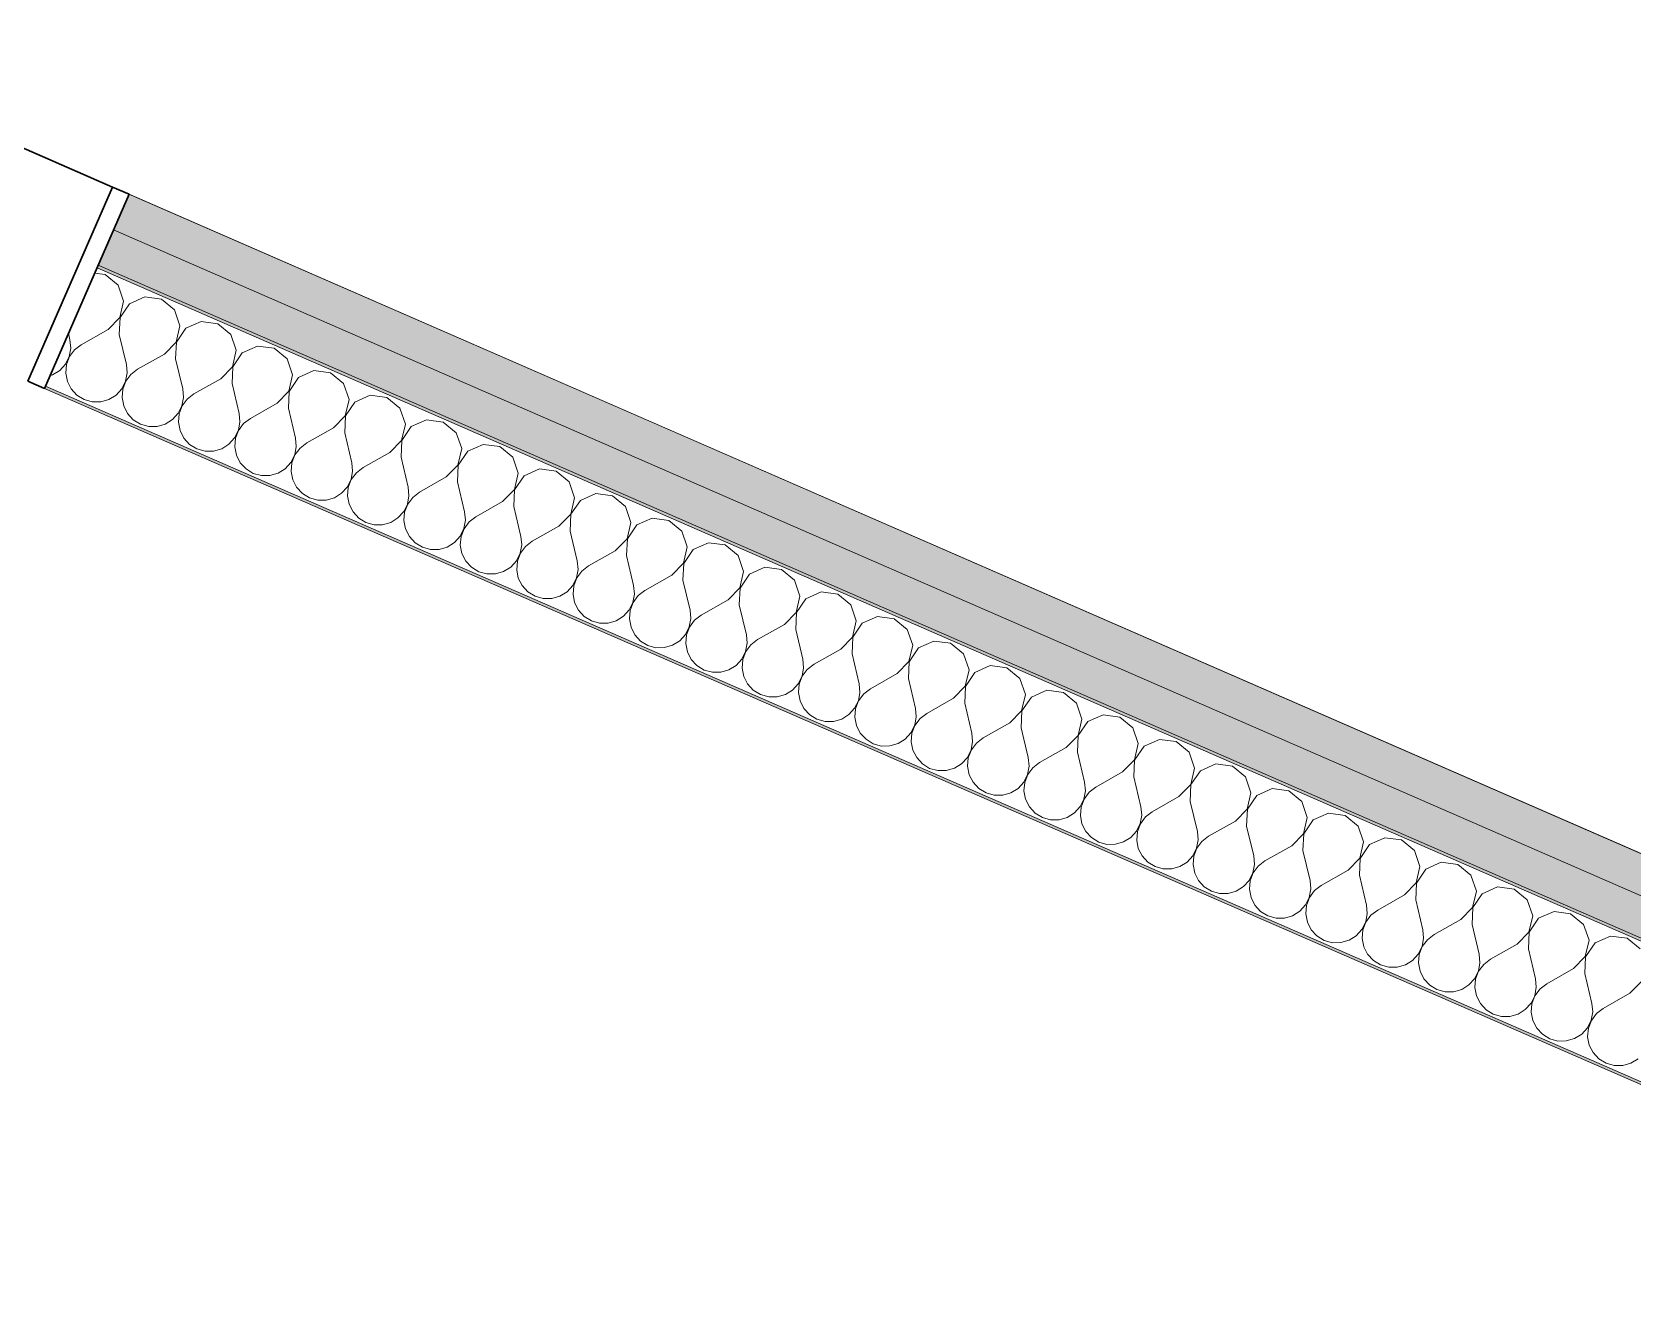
# Model space of a CAD drawing. Header units: millimetres. Extents: x -99530 to 90294, y -97212 to 56397.
# Drawn here: x -24517 to -23898, y -32462 to -31972 of the extents above; entities that cross this region are included whole.
import ezdxf
from ezdxf.enums import TextEntityAlignment as Align

# ---------------------------------------------------------------- set-up
doc = ezdxf.new("R2010")
doc.units = ezdxf.units.MM
doc.header["$MEASUREMENT"] = 0
for name, color, linetype in [('New_A-05-M_Gross_Int_Circulation', 7, 'Continuous'), ('New_A-25-M_Wall_Int', 7, 'Continuous'), ('New_ArchiCAD Doors', 7, 'Continuous')]:
    doc.layers.add(name, color=color, linetype=linetype)
for name, color, linetype, lineweight, true_color in [('New_A-05-M_Gross_Int_Circulation_Pen_No__74', 7, 'Continuous', 20, 0x606060), ('New_A-25-M_Wall_Int_Pen_No__107', 7, 'Continuous', 15, 0xa6a6a6), ('New_ArchiCAD Doors_Pen_No__43', 7, 'Continuous', 30, 0x444444)]:
    doc.layers.add(name, color=color, linetype=linetype, lineweight=lineweight, true_color=true_color)
for name, color, linetype, lineweight in [('New_A-25-M_Wall_Int_Pen_No__1', 7, 'Continuous', 13), ('New_ArchiCAD Doors_Pen_No__1', 7, 'Continuous', 13), ('New_ArchiCAD Zone Stamps_Pen_No__6', 7, 'Continuous', 35)]:
    doc.layers.add(name, color=color, linetype=linetype, lineweight=lineweight)
doc.styles.add('GENERATED_STYLE_1', font='')
doc.styles.add('GENERATED_STYLE_3', font='')
doc.styles.get('GENERATED_STYLE_1').set_extended_font_data('Arial', bold=True)
doc.styles.get('GENERATED_STYLE_3').set_extended_font_data('Arial')

# ---------------------------------------------------------------- blocks, each defined once
blk = doc.blocks.new('Entrance Lobby_INB 0150_36_1', base_point=(-25522.95, -29171.48))
at = {"layer": 'New_A-05-M_Gross_Int_Circulation_Pen_No__74', "linetype": 'Continuous'}
blk.add_line((-30866.17, -29250.25), (-23749, -32353.57), dxfattribs=at)
at = {"layer": 'New_ArchiCAD Zone Stamps_Pen_No__6'}
for tag, height, style, p in [('ROOM_NAME', 250, 'GENERATED_STYLE_1', (-26251.09, -27657.51)), ('zoneNameLine2', 250, 'GENERATED_STYLE_1', (-26439.52, -28089.65)), ('ROOM_NUMBER', 200, 'GENERATED_STYLE_3', (-26627.96, -28510.35)), ('measuredAreaCode', 200, 'GENERATED_STYLE_3', (-26784.98, -28870.46)), ('DUMMY_649', 200, 'GENERATED_STYLE_3', (-26477.58, -29004.5)), ('DUMMY_650', 200, 'GENERATED_STYLE_3', (-25988.24, -29217.88)), ('DUMMY_651', 133.33, 'GENERATED_STYLE_3', (-25708.95, -29324.43))]:
    blk.add_attdef(tag, text='', height=height, rotation=336.44041, dxfattribs=dict(at, style=style)).set_placement(p, align=Align.TOP_LEFT)
blk = doc.blocks.new('*X704')
at = {"layer": 'New_A-25-M_Wall_Int_Pen_No__107', "linetype": 'Continuous'}
for p, q in [((-24489.1, -32065.98), (-24493.15, -32065.43)), ((-24484.07, -32070.11), (-24489.1, -32065.98)), ((-24481.97, -32076.26), (-24484.07, -32070.11)), ((-24483.42, -32082.61), (-24481.97, -32076.26)), ((-24479.66, -32077.27), (-24483.33, -32082.65)), ((-24473.72, -32074.62), (-24479.66, -32077.27)), ((-24467.27, -32075.49), (-24473.72, -32074.62)), ((-24462.25, -32079.62), (-24467.27, -32075.49)), ((-24487.98, -32087.24), (-24483.42, -32082.61)), ((-24483.33, -32082.65), (-24483.62, -32089.15)), ((-24460.14, -32085.78), (-24462.25, -32079.62)), ((-24451.9, -32084.14), (-24457.84, -32086.79)), ((-24445.45, -32085.01), (-24451.9, -32084.14)), ((-24440.42, -32089.14), (-24445.45, -32085.01)), ((-24503.3, -32088.69), (-24502.7, -32091.21)), ((-24502.39, -32094.48), (-24502.7, -32091.21)), ((-24487.98, -32087.24), (-24498.34, -32093.12)), ((-24483.62, -32089.15), (-24480.88, -32100.73)), ((-24461.59, -32092.12), (-24460.14, -32085.78)), ((-24457.84, -32086.79), (-24461.5, -32092.16)), ((-24438.32, -32095.3), (-24440.42, -32089.14)), ((-24502.99, -32097.71), (-24502.39, -32094.48)), ((-24500.94, -32095.12), (-24502.9, -32097.75)), ((-24498.34, -32093.12), (-24500.94, -32095.12)), ((-24466.16, -32096.76), (-24476.51, -32102.63)), ((-24466.16, -32096.76), (-24461.59, -32092.12)), ((-24461.5, -32092.16), (-24461.79, -32098.66)), ((-24439.77, -32101.64), (-24438.32, -32095.3)), ((-24436.01, -32096.3), (-24439.68, -32101.68)), ((-24430.07, -32093.65), (-24436.01, -32096.3)), ((-24423.62, -32094.53), (-24430.07, -32093.65)), ((-24418.6, -32098.66), (-24423.62, -32094.53)), ((-24509.44, -32104.83), (-24506.65, -32103.09)), ((-24506.65, -32103.09), (-24504.45, -32100.66)), ((-24504.45, -32100.66), (-24502.99, -32097.71)), ((-24504.07, -32100.82), (-24504.35, -32104.1)), ((-24502.9, -32097.75), (-24504.07, -32100.82)), ((-24480.57, -32104), (-24480.88, -32100.73)), ((-24476.51, -32102.63), (-24479.12, -32104.63)), ((-24461.79, -32098.66), (-24459.05, -32110.25)), ((-24444.33, -32106.28), (-24439.77, -32101.64)), ((-24439.68, -32101.68), (-24439.97, -32108.18)), ((-24416.49, -32104.81), (-24418.6, -32098.66)), ((-24408.25, -32103.17), (-24414.19, -32105.82)), ((-24401.8, -32104.04), (-24408.25, -32103.17)), ((-24510.46, -32105.12), (-24509.44, -32104.83)), ((-24504.35, -32104.1), (-24503.73, -32107.32)), ((-24503.73, -32107.32), (-24502.25, -32110.25)), ((-24482.62, -32110.17), (-24481.17, -32107.23)), ((-24481.08, -32107.27), (-24482.24, -32110.34)), ((-24481.17, -32107.23), (-24480.57, -32104)), ((-24479.12, -32104.63), (-24481.08, -32107.27)), ((-24444.33, -32106.28), (-24454.69, -32112.15)), ((-24439.97, -32108.18), (-24437.23, -32119.76)), ((-24417.94, -32111.16), (-24416.49, -32104.81)), ((-24414.19, -32105.82), (-24417.85, -32111.2)), ((-24396.77, -32108.17), (-24401.8, -32104.04)), ((-24394.67, -32114.33), (-24396.77, -32108.17)), ((-24502.25, -32110.25), (-24500.02, -32112.67)), ((-24500.02, -32112.67), (-24497.22, -32114.38)), ((-24497.22, -32114.38), (-24494.06, -32115.27)), ((-24494.06, -32115.27), (-24490.77, -32115.26)), ((-24490.77, -32115.26), (-24487.62, -32114.35)), ((-24487.62, -32114.35), (-24484.83, -32112.61)), ((-24484.83, -32112.61), (-24482.62, -32110.17)), ((-24482.24, -32110.34), (-24482.52, -32113.61)), ((-24482.52, -32113.61), (-24481.9, -32116.84)), ((-24459.34, -32116.75), (-24458.74, -32113.52)), ((-24457.29, -32114.15), (-24459.25, -32116.79)), ((-24458.74, -32113.52), (-24459.05, -32110.25)), ((-24454.69, -32112.15), (-24457.29, -32114.15)), ((-24422.51, -32115.79), (-24432.86, -32121.67)), ((-24422.51, -32115.79), (-24417.94, -32111.16)), ((-24417.85, -32111.2), (-24418.14, -32117.7)), ((-24396.12, -32120.67), (-24394.67, -32114.33)), ((-24392.36, -32115.34), (-24396.03, -32120.71)), ((-24386.42, -32112.69), (-24392.36, -32115.34)), ((-24379.97, -32113.56), (-24386.42, -32112.69)), ((-24374.95, -32117.69), (-24379.97, -32113.56)), ((-24481.9, -32116.84), (-24480.42, -32119.77)), ((-24480.42, -32119.77), (-24478.2, -32122.19)), ((-24478.2, -32122.19), (-24475.39, -32123.9)), ((-24465.79, -32123.86), (-24463, -32122.12)), ((-24463, -32122.12), (-24460.8, -32119.69)), ((-24460.8, -32119.69), (-24459.34, -32116.75)), ((-24460.42, -32119.86), (-24460.7, -32123.13)), ((-24459.25, -32116.79), (-24460.42, -32119.86)), ((-24436.92, -32123.03), (-24437.23, -32119.76)), ((-24432.86, -32121.67), (-24435.47, -32123.67)), ((-24418.14, -32117.7), (-24415.4, -32129.28)), ((-24400.68, -32125.31), (-24396.12, -32120.67)), ((-24396.03, -32120.71), (-24396.32, -32127.21)), ((-24372.84, -32123.85), (-24374.95, -32117.69)), ((-24364.6, -32122.2), (-24370.54, -32124.85)), ((-24358.15, -32123.08), (-24364.6, -32122.2)), ((-24475.39, -32123.9), (-24472.23, -32124.79)), ((-24472.23, -32124.79), (-24468.95, -32124.77)), ((-24468.95, -32124.77), (-24465.79, -32123.86)), ((-24460.7, -32123.13), (-24460.08, -32126.35)), ((-24460.08, -32126.35), (-24458.6, -32129.29)), ((-24438.97, -32129.21), (-24437.52, -32126.26)), ((-24437.43, -32126.3), (-24438.59, -32129.37)), ((-24437.52, -32126.26), (-24436.92, -32123.03)), ((-24435.47, -32123.67), (-24437.43, -32126.3)), ((-24400.68, -32125.31), (-24411.04, -32131.18)), ((-24396.32, -32127.21), (-24393.58, -32138.8)), ((-24374.29, -32130.19), (-24372.84, -32123.85)), ((-24370.54, -32124.85), (-24374.2, -32130.23)), ((-24353.12, -32127.21), (-24358.15, -32123.08)), ((-24351.02, -32133.36), (-24353.12, -32127.21)), ((-24458.6, -32129.29), (-24456.37, -32131.7)), ((-24456.37, -32131.7), (-24453.57, -32133.42)), ((-24453.57, -32133.42), (-24450.41, -32134.3)), ((-24450.41, -32134.3), (-24447.12, -32134.29)), ((-24447.12, -32134.29), (-24443.97, -32133.38)), ((-24443.97, -32133.38), (-24441.18, -32131.64)), ((-24441.18, -32131.64), (-24438.97, -32129.21)), ((-24438.59, -32129.37), (-24438.87, -32132.65)), ((-24438.87, -32132.65), (-24438.25, -32135.87)), ((-24415.69, -32135.78), (-24415.09, -32132.55)), ((-24413.64, -32133.18), (-24415.6, -32135.82)), ((-24415.09, -32132.55), (-24415.4, -32129.28)), ((-24411.04, -32131.18), (-24413.64, -32133.18)), ((-24378.86, -32134.83), (-24389.21, -32140.7)), ((-24378.86, -32134.83), (-24374.29, -32130.19)), ((-24374.2, -32130.23), (-24374.49, -32136.73)), ((-24352.47, -32139.71), (-24351.02, -32133.36)), ((-24348.72, -32134.37), (-24352.38, -32139.75)), ((-24342.77, -32131.72), (-24348.72, -32134.37)), ((-24336.32, -32132.59), (-24342.77, -32131.72)), ((-24331.3, -32136.72), (-24336.32, -32132.59)), ((-24438.25, -32135.87), (-24436.77, -32138.8)), ((-24436.77, -32138.8), (-24434.55, -32141.22)), ((-24419.35, -32141.16), (-24417.15, -32138.72)), ((-24417.15, -32138.72), (-24415.69, -32135.78)), ((-24416.77, -32138.89), (-24417.05, -32142.16)), ((-24415.6, -32135.82), (-24416.77, -32138.89)), ((-24393.27, -32142.07), (-24393.58, -32138.8)), ((-24389.21, -32140.7), (-24391.82, -32142.7)), ((-24374.49, -32136.73), (-24371.75, -32148.31)), ((-24357.03, -32144.34), (-24352.47, -32139.71)), ((-24352.38, -32139.75), (-24352.67, -32146.25)), ((-24329.19, -32142.88), (-24331.3, -32136.72)), ((-24434.55, -32141.22), (-24431.74, -32142.93)), ((-24431.74, -32142.93), (-24428.58, -32143.82)), ((-24428.58, -32143.82), (-24425.3, -32143.81)), ((-24425.3, -32143.81), (-24422.14, -32142.9)), ((-24422.14, -32142.9), (-24419.35, -32141.16)), ((-24417.05, -32142.16), (-24416.43, -32145.39)), ((-24416.43, -32145.39), (-24414.95, -32148.32)), ((-24395.32, -32148.24), (-24393.87, -32145.3)), ((-24393.78, -32145.34), (-24394.94, -32148.41)), ((-24393.87, -32145.3), (-24393.27, -32142.07)), ((-24391.82, -32142.7), (-24393.78, -32145.34)), ((-24357.03, -32144.34), (-24367.39, -32150.22)), ((-24352.67, -32146.25), (-24349.93, -32157.83)), ((-24330.64, -32149.22), (-24329.19, -32142.88)), ((-24326.89, -32143.89), (-24330.55, -32149.26)), ((-24320.95, -32141.24), (-24326.89, -32143.89)), ((-24314.5, -32142.11), (-24320.95, -32141.24)), ((-24309.47, -32146.24), (-24314.5, -32142.11)), ((-24307.37, -32152.4), (-24309.47, -32146.24)), ((-24414.95, -32148.32), (-24412.72, -32150.74)), ((-24412.72, -32150.74), (-24409.92, -32152.45)), ((-24409.92, -32152.45), (-24406.76, -32153.34)), ((-24406.76, -32153.34), (-24403.47, -32153.32)), ((-24403.47, -32153.32), (-24400.32, -32152.41)), ((-24400.32, -32152.41), (-24397.53, -32150.67)), ((-24397.53, -32150.67), (-24395.32, -32148.24)), ((-24394.94, -32148.41), (-24395.23, -32151.68)), ((-24395.23, -32151.68), (-24394.6, -32154.9)), ((-24372.04, -32154.81), (-24371.44, -32151.58)), ((-24369.99, -32152.22), (-24371.95, -32154.85)), ((-24371.44, -32151.58), (-24371.75, -32148.31)), ((-24367.39, -32150.22), (-24369.99, -32152.22)), ((-24335.21, -32153.86), (-24330.64, -32149.22)), ((-24330.55, -32149.26), (-24330.84, -32155.76)), ((-24308.82, -32158.74), (-24307.37, -32152.4)), ((-24305.07, -32153.4), (-24308.73, -32158.78)), ((-24299.12, -32150.75), (-24305.07, -32153.4)), ((-24292.67, -32151.63), (-24299.12, -32150.75)), ((-24287.65, -32155.76), (-24292.67, -32151.63)), ((-24394.6, -32154.9), (-24393.12, -32157.84)), ((-24393.12, -32157.84), (-24390.9, -32160.25)), ((-24375.7, -32160.19), (-24373.5, -32157.76)), ((-24373.5, -32157.76), (-24372.04, -32154.81)), ((-24373.12, -32157.92), (-24373.4, -32161.2)), ((-24371.95, -32154.85), (-24373.12, -32157.92)), ((-24349.62, -32161.1), (-24349.93, -32157.83)), ((-24335.21, -32153.86), (-24345.56, -32159.73)), ((-24330.84, -32155.76), (-24328.1, -32167.35)), ((-24313.38, -32163.38), (-24308.82, -32158.74)), ((-24308.73, -32158.78), (-24309.02, -32165.28)), ((-24285.54, -32161.91), (-24287.65, -32155.76)), ((-24390.9, -32160.25), (-24388.1, -32161.97)), ((-24388.1, -32161.97), (-24384.93, -32162.85)), ((-24384.93, -32162.85), (-24381.65, -32162.84)), ((-24381.65, -32162.84), (-24378.49, -32161.93)), ((-24378.49, -32161.93), (-24375.7, -32160.19)), ((-24373.4, -32161.2), (-24372.78, -32164.42)), ((-24372.78, -32164.42), (-24371.3, -32167.35)), ((-24351.67, -32167.27), (-24350.22, -32164.33)), ((-24350.13, -32164.37), (-24351.29, -32167.44)), ((-24350.22, -32164.33), (-24349.62, -32161.1)), ((-24348.17, -32161.73), (-24350.13, -32164.37)), ((-24345.56, -32159.73), (-24348.17, -32161.73)), ((-24313.38, -32163.38), (-24323.74, -32169.25)), ((-24309.02, -32165.28), (-24306.28, -32176.86)), ((-24286.99, -32168.26), (-24285.54, -32161.91)), ((-24283.24, -32162.92), (-24286.9, -32168.3)), ((-24277.3, -32160.27), (-24283.24, -32162.92)), ((-24270.85, -32161.14), (-24277.3, -32160.27)), ((-24265.82, -32165.27), (-24270.85, -32161.14)), ((-24263.72, -32171.43), (-24265.82, -32165.27)), ((-24371.3, -32167.35), (-24369.07, -32169.77)), ((-24369.07, -32169.77), (-24366.27, -32171.48)), ((-24366.27, -32171.48), (-24363.11, -32172.37)), ((-24359.82, -32172.36), (-24356.67, -32171.45)), ((-24356.67, -32171.45), (-24353.88, -32169.71)), ((-24353.88, -32169.71), (-24351.67, -32167.27)), ((-24351.29, -32167.44), (-24351.58, -32170.71)), ((-24351.58, -32170.71), (-24350.95, -32173.94)), ((-24328.39, -32173.85), (-24327.79, -32170.62)), ((-24326.34, -32171.25), (-24328.3, -32173.89)), ((-24327.79, -32170.62), (-24328.1, -32167.35)), ((-24323.74, -32169.25), (-24326.34, -32171.25)), ((-24291.56, -32172.89), (-24286.99, -32168.26)), ((-24286.9, -32168.3), (-24287.19, -32174.8)), ((-24265.17, -32177.77), (-24263.72, -32171.43)), ((-24255.47, -32169.79), (-24261.42, -32172.44)), ((-24249.02, -32170.66), (-24255.47, -32169.79)), ((-24244, -32174.79), (-24249.02, -32170.66)), ((-24363.11, -32172.37), (-24359.82, -32172.36)), ((-24350.95, -32173.94), (-24349.47, -32176.87)), ((-24349.47, -32176.87), (-24347.25, -32179.29)), ((-24332.05, -32179.23), (-24329.85, -32176.79)), ((-24329.85, -32176.79), (-24328.39, -32173.85)), ((-24329.47, -32176.96), (-24329.75, -32180.23)), ((-24328.3, -32173.89), (-24329.47, -32176.96)), ((-24305.97, -32180.13), (-24306.28, -32176.86)), ((-24291.56, -32172.89), (-24301.91, -32178.77)), ((-24287.19, -32174.8), (-24284.45, -32186.38)), ((-24269.73, -32182.41), (-24265.17, -32177.77)), ((-24265.08, -32177.81), (-24265.37, -32184.31)), ((-24261.42, -32172.44), (-24265.08, -32177.81)), ((-24241.89, -32180.95), (-24244, -32174.79)), ((-24347.25, -32179.29), (-24344.45, -32181)), ((-24344.45, -32181), (-24341.28, -32181.89)), ((-24341.28, -32181.89), (-24338, -32181.87)), ((-24338, -32181.87), (-24334.84, -32180.96)), ((-24334.84, -32180.96), (-24332.05, -32179.23)), ((-24329.75, -32180.23), (-24329.13, -32183.45)), ((-24329.13, -32183.45), (-24327.65, -32186.39)), ((-24308.02, -32186.31), (-24306.57, -32183.36)), ((-24306.48, -32183.4), (-24307.64, -32186.47)), ((-24306.57, -32183.36), (-24305.97, -32180.13)), ((-24304.52, -32180.77), (-24306.48, -32183.4)), ((-24301.91, -32178.77), (-24304.52, -32180.77)), ((-24269.73, -32182.41), (-24280.09, -32188.28)), ((-24265.37, -32184.31), (-24262.63, -32195.9)), ((-24243.34, -32187.29), (-24241.89, -32180.95)), ((-24239.59, -32181.95), (-24243.25, -32187.33)), ((-24233.65, -32179.31), (-24239.59, -32181.95)), ((-24227.2, -32180.18), (-24233.65, -32179.31)), ((-24222.17, -32184.31), (-24227.2, -32180.18)), ((-24220.07, -32190.47), (-24222.17, -32184.31)), ((-24327.65, -32186.39), (-24325.42, -32188.8)), ((-24325.42, -32188.8), (-24322.62, -32190.52)), ((-24322.62, -32190.52), (-24319.46, -32191.4)), ((-24316.17, -32191.39), (-24313.02, -32190.48)), ((-24313.02, -32190.48), (-24310.23, -32188.74)), ((-24310.23, -32188.74), (-24308.02, -32186.31)), ((-24307.64, -32186.47), (-24307.93, -32189.75)), ((-24307.93, -32189.75), (-24307.3, -32192.97)), ((-24284.74, -32192.88), (-24284.14, -32189.65)), ((-24282.69, -32190.28), (-24284.65, -32192.92)), ((-24284.14, -32189.65), (-24284.45, -32186.38)), ((-24280.09, -32188.28), (-24282.69, -32190.28)), ((-24247.91, -32191.93), (-24243.34, -32187.29)), ((-24243.25, -32187.33), (-24243.54, -32193.83)), ((-24221.52, -32196.81), (-24220.07, -32190.47)), ((-24211.82, -32188.82), (-24217.77, -32191.47)), ((-24205.38, -32189.69), (-24211.82, -32188.82)), ((-24200.35, -32193.82), (-24205.38, -32189.69)), ((-24319.46, -32191.4), (-24316.17, -32191.39)), ((-24307.3, -32192.97), (-24305.82, -32195.9)), ((-24305.82, -32195.9), (-24303.6, -32198.32)), ((-24288.4, -32198.26), (-24286.2, -32195.83)), ((-24286.2, -32195.83), (-24284.74, -32192.88)), ((-24285.82, -32195.99), (-24286.1, -32199.26)), ((-24284.65, -32192.92), (-24285.82, -32195.99)), ((-24262.32, -32199.17), (-24262.63, -32195.9)), ((-24247.91, -32191.93), (-24258.26, -32197.8)), ((-24243.54, -32193.83), (-24240.8, -32205.42)), ((-24226.08, -32201.44), (-24221.52, -32196.81)), ((-24221.43, -32196.85), (-24221.72, -32203.35)), ((-24217.77, -32191.47), (-24221.43, -32196.85)), ((-24198.25, -32199.98), (-24200.35, -32193.82)), ((-24303.6, -32198.32), (-24300.8, -32200.03)), ((-24300.8, -32200.03), (-24297.63, -32200.92)), ((-24297.63, -32200.92), (-24294.35, -32200.91)), ((-24294.35, -32200.91), (-24291.19, -32200)), ((-24291.19, -32200), (-24288.4, -32198.26)), ((-24286.1, -32199.26), (-24285.48, -32202.49)), ((-24285.48, -32202.49), (-24284, -32205.42)), ((-24264.37, -32205.34), (-24262.92, -32202.4)), ((-24262.83, -32202.44), (-24263.99, -32205.51)), ((-24262.92, -32202.4), (-24262.32, -32199.17)), ((-24260.87, -32199.8), (-24262.83, -32202.44)), ((-24258.26, -32197.8), (-24260.87, -32199.8)), ((-24226.08, -32201.44), (-24236.44, -32207.32)), ((-24199.69, -32206.33), (-24198.25, -32199.98)), ((-24195.94, -32200.99), (-24199.6, -32206.36)), ((-24190, -32198.34), (-24195.94, -32200.99)), ((-24183.55, -32199.21), (-24190, -32198.34)), ((-24178.52, -32203.34), (-24183.55, -32199.21)), ((-24284, -32205.42), (-24281.77, -32207.84)), ((-24281.77, -32207.84), (-24278.97, -32209.55)), ((-24269.37, -32209.51), (-24266.58, -32207.78)), ((-24266.58, -32207.78), (-24264.37, -32205.34)), ((-24263.99, -32205.51), (-24264.28, -32208.78)), ((-24264.28, -32208.78), (-24263.65, -32212)), ((-24241.09, -32211.91), (-24240.49, -32208.69)), ((-24240.49, -32208.69), (-24240.8, -32205.42)), ((-24236.44, -32207.32), (-24239.04, -32209.32)), ((-24221.72, -32203.35), (-24218.98, -32214.93)), ((-24204.26, -32210.96), (-24199.69, -32206.33)), ((-24199.6, -32206.36), (-24199.89, -32212.86)), ((-24176.42, -32209.5), (-24178.52, -32203.34)), ((-24168.17, -32207.86), (-24174.12, -32210.5)), ((-24161.73, -32208.73), (-24168.17, -32207.86)), ((-24156.7, -32212.86), (-24161.73, -32208.73)), ((-24278.97, -32209.55), (-24275.81, -32210.44)), ((-24275.81, -32210.44), (-24272.52, -32210.42)), ((-24272.52, -32210.42), (-24269.37, -32209.51)), ((-24263.65, -32212), (-24262.17, -32214.94)), ((-24262.17, -32214.94), (-24259.95, -32217.35)), ((-24244.76, -32217.29), (-24242.55, -32214.86)), ((-24242.55, -32214.86), (-24241.09, -32211.91)), ((-24242.17, -32215.02), (-24242.45, -32218.3)), ((-24241, -32211.95), (-24242.17, -32215.02)), ((-24239.04, -32209.32), (-24241, -32211.95)), ((-24218.67, -32218.2), (-24218.98, -32214.93)), ((-24204.26, -32210.96), (-24214.61, -32216.84)), ((-24199.89, -32212.86), (-24197.15, -32224.45)), ((-24177.87, -32215.84), (-24176.42, -32209.5)), ((-24174.12, -32210.5), (-24177.78, -32215.88)), ((-24154.6, -32219.02), (-24156.7, -32212.86)), ((-24259.95, -32217.35), (-24257.15, -32219.07)), ((-24257.15, -32219.07), (-24253.98, -32219.95)), ((-24253.98, -32219.95), (-24250.7, -32219.94)), ((-24250.7, -32219.94), (-24247.54, -32219.03)), ((-24247.54, -32219.03), (-24244.76, -32217.29)), ((-24242.45, -32218.3), (-24241.83, -32221.52)), ((-24241.83, -32221.52), (-24240.35, -32224.45)), ((-24220.72, -32224.38), (-24219.27, -32221.43)), ((-24219.18, -32221.47), (-24220.34, -32224.54)), ((-24219.27, -32221.43), (-24218.67, -32218.2)), ((-24217.22, -32218.83), (-24219.18, -32221.47)), ((-24214.61, -32216.84), (-24217.22, -32218.83)), ((-24182.43, -32220.48), (-24192.79, -32226.35)), ((-24182.43, -32220.48), (-24177.87, -32215.84)), ((-24177.78, -32215.88), (-24178.07, -32222.38)), ((-24156.04, -32225.36), (-24154.6, -32219.02)), ((-24152.29, -32220.02), (-24155.95, -32225.4)), ((-24146.35, -32217.37), (-24152.29, -32220.02)), ((-24139.9, -32218.24), (-24146.35, -32217.37)), ((-24134.87, -32222.38), (-24139.9, -32218.24)), ((-24240.35, -32224.45), (-24238.12, -32226.87)), ((-24238.12, -32226.87), (-24235.32, -32228.58)), ((-24225.72, -32228.55), (-24222.93, -32226.81)), ((-24222.93, -32226.81), (-24220.72, -32224.38)), ((-24220.34, -32224.54), (-24220.63, -32227.81)), ((-24220.63, -32227.81), (-24220, -32231.04)), ((-24197.44, -32230.95), (-24196.84, -32227.72)), ((-24196.84, -32227.72), (-24197.15, -32224.45)), ((-24192.79, -32226.35), (-24195.39, -32228.35)), ((-24178.07, -32222.38), (-24175.33, -32233.97)), ((-24160.61, -32229.99), (-24156.04, -32225.36)), ((-24155.95, -32225.4), (-24156.24, -32231.9)), ((-24132.77, -32228.53), (-24134.87, -32222.38)), ((-24124.52, -32226.89), (-24130.47, -32229.54)), ((-24118.08, -32227.76), (-24124.52, -32226.89)), ((-24113.05, -32231.89), (-24118.08, -32227.76)), ((-24235.32, -32228.58), (-24232.16, -32229.47)), ((-24232.16, -32229.47), (-24228.87, -32229.46)), ((-24228.87, -32229.46), (-24225.72, -32228.55)), ((-24220, -32231.04), (-24218.52, -32233.97)), ((-24218.52, -32233.97), (-24216.3, -32236.39)), ((-24201.11, -32236.33), (-24198.9, -32233.89)), ((-24198.9, -32233.89), (-24197.44, -32230.95)), ((-24197.35, -32230.99), (-24198.52, -32234.06)), ((-24195.39, -32228.35), (-24197.35, -32230.99)), ((-24175.02, -32237.24), (-24175.33, -32233.97)), ((-24160.61, -32229.99), (-24170.96, -32235.87)), ((-24156.24, -32231.9), (-24153.5, -32243.48)), ((-24134.22, -32234.88), (-24132.77, -32228.53)), ((-24130.47, -32229.54), (-24134.13, -32234.91)), ((-24110.95, -32238.05), (-24113.05, -32231.89)), ((-24216.3, -32236.39), (-24213.5, -32238.1)), ((-24213.5, -32238.1), (-24210.33, -32238.99)), ((-24210.33, -32238.99), (-24207.05, -32238.97)), ((-24207.05, -32238.97), (-24203.89, -32238.06)), ((-24203.89, -32238.06), (-24201.11, -32236.33)), ((-24198.52, -32234.06), (-24198.8, -32237.33)), ((-24198.8, -32237.33), (-24198.18, -32240.56)), ((-24175.62, -32240.47), (-24175.02, -32237.24)), ((-24173.57, -32237.87), (-24175.53, -32240.5)), ((-24170.96, -32235.87), (-24173.57, -32237.87)), ((-24138.78, -32239.51), (-24149.14, -32245.39)), ((-24138.78, -32239.51), (-24134.22, -32234.88)), ((-24134.13, -32234.91), (-24134.42, -32241.41)), ((-24112.39, -32244.39), (-24110.95, -32238.05)), ((-24108.64, -32239.05), (-24112.3, -32244.43)), ((-24102.7, -32236.41), (-24108.64, -32239.05)), ((-24096.25, -32237.28), (-24102.7, -32236.41)), ((-24091.22, -32241.41), (-24096.25, -32237.28)), ((-24198.18, -32240.56), (-24196.7, -32243.49)), ((-24196.7, -32243.49), (-24194.47, -32245.9)), ((-24194.47, -32245.9), (-24191.67, -32247.62)), ((-24182.07, -32247.58), (-24179.28, -32245.84)), ((-24179.28, -32245.84), (-24177.07, -32243.41)), ((-24177.07, -32243.41), (-24175.62, -32240.47)), ((-24176.69, -32243.57), (-24176.98, -32246.85)), ((-24175.53, -32240.5), (-24176.69, -32243.57)), ((-24153.2, -32246.75), (-24153.5, -32243.48)), ((-24149.14, -32245.39), (-24151.74, -32247.38)), ((-24134.42, -32241.41), (-24131.68, -32253)), ((-24116.96, -32249.03), (-24112.39, -32244.39)), ((-24112.3, -32244.43), (-24112.59, -32250.93)), ((-24089.12, -32247.57), (-24091.22, -32241.41)), ((-24080.87, -32245.92), (-24086.82, -32248.57)), ((-24074.43, -32246.79), (-24080.87, -32245.92)), ((-24191.67, -32247.62), (-24188.51, -32248.5)), ((-24188.51, -32248.5), (-24185.22, -32248.49)), ((-24185.22, -32248.49), (-24182.07, -32247.58)), ((-24176.98, -32246.85), (-24176.35, -32250.07)), ((-24176.35, -32250.07), (-24174.87, -32253)), ((-24155.25, -32252.93), (-24153.79, -32249.98)), ((-24153.7, -32250.02), (-24154.87, -32253.09)), ((-24153.79, -32249.98), (-24153.2, -32246.75)), ((-24151.74, -32247.38), (-24153.7, -32250.02)), ((-24116.96, -32249.03), (-24127.31, -32254.9)), ((-24112.59, -32250.93), (-24109.85, -32262.52)), ((-24090.57, -32253.91), (-24089.12, -32247.57)), ((-24086.82, -32248.57), (-24090.48, -32253.95)), ((-24069.4, -32250.93), (-24074.43, -32246.79)), ((-24067.3, -32257.08), (-24069.4, -32250.93)), ((-24174.87, -32253), (-24172.65, -32255.42)), ((-24172.65, -32255.42), (-24169.85, -32257.14)), ((-24169.85, -32257.14), (-24166.68, -32258.02)), ((-24166.68, -32258.02), (-24163.4, -32258.01)), ((-24163.4, -32258.01), (-24160.24, -32257.1)), ((-24160.24, -32257.1), (-24157.46, -32255.36)), ((-24157.46, -32255.36), (-24155.25, -32252.93)), ((-24154.87, -32253.09), (-24155.15, -32256.36)), ((-24155.15, -32256.36), (-24154.53, -32259.59)), ((-24131.97, -32259.5), (-24131.37, -32256.27)), ((-24129.92, -32256.9), (-24131.88, -32259.54)), ((-24131.37, -32256.27), (-24131.68, -32253)), ((-24127.31, -32254.9), (-24129.92, -32256.9)), ((-24095.13, -32258.54), (-24105.49, -32264.42)), ((-24095.13, -32258.54), (-24090.57, -32253.91)), ((-24090.48, -32253.95), (-24090.77, -32260.45)), ((-24068.74, -32263.43), (-24067.3, -32257.08)), ((-24064.99, -32258.09), (-24068.66, -32263.46)), ((-24059.05, -32255.44), (-24064.99, -32258.09)), ((-24052.6, -32256.31), (-24059.05, -32255.44)), ((-24047.57, -32260.44), (-24052.6, -32256.31)), ((-24154.53, -32259.59), (-24153.05, -32262.52)), ((-24153.05, -32262.52), (-24150.82, -32264.94)), ((-24150.82, -32264.94), (-24148.02, -32266.65)), ((-24138.42, -32266.61), (-24135.63, -32264.88)), ((-24135.63, -32264.88), (-24133.42, -32262.44)), ((-24133.42, -32262.44), (-24131.97, -32259.5)), ((-24133.04, -32262.61), (-24133.33, -32265.88)), ((-24131.88, -32259.54), (-24133.04, -32262.61)), ((-24109.55, -32265.79), (-24109.85, -32262.52)), ((-24105.49, -32264.42), (-24108.09, -32266.42)), ((-24090.77, -32260.45), (-24088.03, -32272.03)), ((-24073.31, -32268.06), (-24068.74, -32263.43)), ((-24068.66, -32263.46), (-24068.94, -32269.96)), ((-24045.47, -32266.6), (-24047.57, -32260.44)), ((-24037.22, -32264.96), (-24043.17, -32267.6)), ((-24030.78, -32265.83), (-24037.22, -32264.96)), ((-24148.02, -32266.65), (-24144.86, -32267.54)), ((-24144.86, -32267.54), (-24141.57, -32267.52)), ((-24141.57, -32267.52), (-24138.42, -32266.61)), ((-24133.33, -32265.88), (-24132.7, -32269.11)), ((-24132.7, -32269.11), (-24131.22, -32272.04)), ((-24111.6, -32271.96), (-24110.14, -32269.02)), ((-24110.05, -32269.05), (-24111.22, -32272.12)), ((-24110.14, -32269.02), (-24109.55, -32265.79)), ((-24108.09, -32266.42), (-24110.05, -32269.05)), ((-24073.31, -32268.06), (-24083.66, -32273.94)), ((-24068.94, -32269.96), (-24066.2, -32281.55)), ((-24046.92, -32272.94), (-24045.47, -32266.6)), ((-24043.17, -32267.6), (-24046.83, -32272.98)), ((-24025.75, -32269.96), (-24030.78, -32265.83)), ((-24023.65, -32276.12), (-24025.75, -32269.96)), ((-24131.22, -32272.04), (-24129, -32274.45)), ((-24129, -32274.45), (-24126.2, -32276.17)), ((-24126.2, -32276.17), (-24123.03, -32277.05)), ((-24123.03, -32277.05), (-24119.75, -32277.04)), ((-24119.75, -32277.04), (-24116.59, -32276.13)), ((-24116.59, -32276.13), (-24113.81, -32274.39)), ((-24113.81, -32274.39), (-24111.6, -32271.96)), ((-24111.22, -32272.12), (-24111.5, -32275.4)), ((-24111.5, -32275.4), (-24110.88, -32278.62)), ((-24088.32, -32278.53), (-24087.72, -32275.3)), ((-24086.27, -32275.94), (-24088.23, -32278.57)), ((-24087.72, -32275.3), (-24088.03, -32272.03)), ((-24083.66, -32273.94), (-24086.27, -32275.94)), ((-24051.48, -32277.58), (-24046.92, -32272.94)), ((-24046.83, -32272.98), (-24047.12, -32279.48)), ((-24025.09, -32282.46), (-24023.65, -32276.12)), ((-24021.34, -32277.12), (-24025.01, -32282.5)), ((-24015.4, -32274.47), (-24021.34, -32277.12)), ((-24008.95, -32275.34), (-24015.4, -32274.47)), ((-24003.92, -32279.48), (-24008.95, -32275.34)), ((-24110.88, -32278.62), (-24109.4, -32281.55)), ((-24109.4, -32281.55), (-24107.17, -32283.97)), ((-24091.98, -32283.91), (-24089.77, -32281.48)), ((-24089.77, -32281.48), (-24088.32, -32278.53)), ((-24089.4, -32281.64), (-24089.68, -32284.91)), ((-24088.23, -32278.57), (-24089.4, -32281.64)), ((-24065.9, -32284.82), (-24066.2, -32281.55)), ((-24061.84, -32283.45), (-24064.44, -32285.45)), ((-24051.48, -32277.58), (-24061.84, -32283.45)), ((-24047.12, -32279.48), (-24044.38, -32291.07)), ((-24029.66, -32287.09), (-24025.09, -32282.46)), ((-24025.01, -32282.5), (-24025.29, -32289)), ((-24001.82, -32285.63), (-24003.92, -32279.48)), ((-24107.17, -32283.97), (-24104.37, -32285.69)), ((-24104.37, -32285.69), (-24101.21, -32286.57)), ((-24101.21, -32286.57), (-24097.92, -32286.56)), ((-24097.92, -32286.56), (-24094.77, -32285.65)), ((-24094.77, -32285.65), (-24091.98, -32283.91)), ((-24089.68, -32284.91), (-24089.05, -32288.14)), ((-24089.05, -32288.14), (-24087.57, -32291.07)), ((-24067.95, -32290.99), (-24066.49, -32288.05)), ((-24066.4, -32288.09), (-24067.57, -32291.16)), ((-24066.49, -32288.05), (-24065.9, -32284.82)), ((-24064.44, -32285.45), (-24066.4, -32288.09)), ((-24029.66, -32287.09), (-24040.01, -32292.97)), ((-24025.29, -32289), (-24022.55, -32300.58)), ((-24003.27, -32291.98), (-24001.82, -32285.63)), ((-23999.52, -32286.64), (-24003.18, -32292.01)), ((-23993.57, -32283.99), (-23999.52, -32286.64)), ((-23987.13, -32284.86), (-23993.57, -32283.99)), ((-23982.1, -32288.99), (-23987.13, -32284.86)), ((-23980, -32295.15), (-23982.1, -32288.99)), ((-24087.57, -32291.07), (-24085.35, -32293.49)), ((-24085.35, -32293.49), (-24082.55, -32295.2)), ((-24082.55, -32295.2), (-24079.38, -32296.09)), ((-24076.1, -32296.07), (-24072.94, -32295.16)), ((-24072.94, -32295.16), (-24070.16, -32293.43)), ((-24070.16, -32293.43), (-24067.95, -32290.99)), ((-24067.57, -32291.16), (-24067.85, -32294.43)), ((-24067.85, -32294.43), (-24067.23, -32297.66)), ((-24044.67, -32297.57), (-24044.07, -32294.34)), ((-24042.62, -32294.97), (-24044.58, -32297.6)), ((-24044.07, -32294.34), (-24044.38, -32291.07)), ((-24040.01, -32292.97), (-24042.62, -32294.97)), ((-24007.83, -32296.61), (-24003.27, -32291.98)), ((-24003.18, -32292.01), (-24003.47, -32298.51)), ((-23981.44, -32301.49), (-23980, -32295.15)), ((-23971.75, -32293.51), (-23977.69, -32296.15)), ((-23965.3, -32294.38), (-23971.75, -32293.51)), ((-23960.28, -32298.51), (-23965.3, -32294.38)), ((-24079.38, -32296.09), (-24076.1, -32296.07)), ((-24067.23, -32297.66), (-24065.75, -32300.59)), ((-24065.75, -32300.59), (-24063.52, -32303)), ((-24048.33, -32302.94), (-24046.13, -32300.51)), ((-24046.13, -32300.51), (-24044.67, -32297.57)), ((-24045.75, -32300.67), (-24046.03, -32303.95)), ((-24044.58, -32297.6), (-24045.75, -32300.67)), ((-24022.25, -32303.85), (-24022.55, -32300.58)), ((-24007.83, -32296.61), (-24018.19, -32302.49)), ((-24003.47, -32298.51), (-24000.73, -32310.1)), ((-23986.01, -32306.13), (-23981.44, -32301.49)), ((-23981.36, -32301.53), (-23981.64, -32308.03)), ((-23977.69, -32296.15), (-23981.36, -32301.53)), ((-23958.17, -32304.67), (-23960.28, -32298.51)), ((-24063.52, -32303), (-24060.72, -32304.72)), ((-24060.72, -32304.72), (-24057.56, -32305.6)), ((-24057.56, -32305.6), (-24054.27, -32305.59)), ((-24054.27, -32305.59), (-24051.12, -32304.68)), ((-24051.12, -32304.68), (-24048.33, -32302.94)), ((-24046.03, -32303.95), (-24045.4, -32307.17)), ((-24045.4, -32307.17), (-24043.92, -32310.1)), ((-24024.3, -32310.03), (-24022.84, -32307.08)), ((-24022.75, -32307.12), (-24023.92, -32310.19)), ((-24022.84, -32307.08), (-24022.25, -32303.85)), ((-24020.79, -32304.49), (-24022.75, -32307.12)), ((-24018.19, -32302.49), (-24020.79, -32304.49)), ((-23986.01, -32306.13), (-23996.36, -32312)), ((-23981.64, -32308.03), (-23978.9, -32319.62)), ((-23959.62, -32311.01), (-23958.17, -32304.67)), ((-23955.87, -32305.67), (-23959.53, -32311.05)), ((-23949.92, -32303.02), (-23955.87, -32305.67)), ((-23943.48, -32303.89), (-23949.92, -32303.02)), ((-23938.45, -32308.03), (-23943.48, -32303.89)), ((-23936.35, -32314.18), (-23938.45, -32308.03)), ((-24043.92, -32310.1), (-24041.7, -32312.52)), ((-24041.7, -32312.52), (-24038.9, -32314.24)), ((-24038.9, -32314.24), (-24035.73, -32315.12)), ((-24032.45, -32315.11), (-24029.29, -32314.2)), ((-24029.29, -32314.2), (-24026.51, -32312.46)), ((-24026.51, -32312.46), (-24024.3, -32310.03)), ((-24023.92, -32310.19), (-24024.2, -32313.46)), ((-24024.2, -32313.46), (-24023.58, -32316.69)), ((-24001.02, -32316.6), (-24000.42, -32313.37)), ((-23998.97, -32314), (-24000.93, -32316.64)), ((-24000.42, -32313.37), (-24000.73, -32310.1)), ((-23996.36, -32312), (-23998.97, -32314)), ((-23964.18, -32315.64), (-23959.62, -32311.01)), ((-23959.53, -32311.05), (-23959.82, -32317.55)), ((-23937.79, -32320.53), (-23936.35, -32314.18)), ((-23928.1, -32312.54), (-23934.04, -32315.19)), ((-23921.65, -32313.41), (-23928.1, -32312.54)), ((-23916.63, -32317.54), (-23921.65, -32313.41)), ((-24035.73, -32315.12), (-24032.45, -32315.11)), ((-24023.58, -32316.69), (-24022.1, -32319.62)), ((-24022.1, -32319.62), (-24019.87, -32322.04)), ((-24004.68, -32321.98), (-24002.48, -32319.54)), ((-24002.48, -32319.54), (-24001.02, -32316.6)), ((-24002.1, -32319.71), (-24002.38, -32322.98)), ((-24000.93, -32316.64), (-24002.1, -32319.71)), ((-23978.6, -32322.89), (-23978.9, -32319.62)), ((-23964.18, -32315.64), (-23974.54, -32321.52)), ((-23959.82, -32317.55), (-23957.08, -32329.13)), ((-23942.36, -32325.16), (-23937.79, -32320.53)), ((-23937.71, -32320.56), (-23938, -32327.06)), ((-23934.04, -32315.19), (-23937.71, -32320.56)), ((-23914.52, -32323.7), (-23916.63, -32317.54)), ((-24019.87, -32322.04), (-24017.07, -32323.75)), ((-24017.07, -32323.75), (-24013.91, -32324.64)), ((-24013.91, -32324.64), (-24010.62, -32324.62)), ((-24010.62, -32324.62), (-24007.47, -32323.71)), ((-24007.47, -32323.71), (-24004.68, -32321.98)), ((-24002.38, -32322.98), (-24001.75, -32326.21)), ((-24001.75, -32326.21), (-24000.27, -32329.14)), ((-23980.65, -32329.06), (-23979.19, -32326.12)), ((-23979.11, -32326.15), (-23980.27, -32329.23)), ((-23979.19, -32326.12), (-23978.6, -32322.89)), ((-23977.14, -32323.52), (-23979.11, -32326.15)), ((-23974.54, -32321.52), (-23977.14, -32323.52)), ((-23942.36, -32325.16), (-23952.71, -32331.04)), ((-23915.97, -32330.04), (-23914.52, -32323.7)), ((-23912.22, -32324.7), (-23915.88, -32330.08)), ((-23906.27, -32322.06), (-23912.22, -32324.7)), ((-23899.83, -32322.93), (-23906.27, -32322.06)), ((-23894.8, -32327.06), (-23899.83, -32322.93)), ((-24000.27, -32329.14), (-23998.05, -32331.55)), ((-23998.05, -32331.55), (-23995.25, -32333.27)), ((-23988.8, -32334.14), (-23985.64, -32333.23)), ((-23985.64, -32333.23), (-23982.86, -32331.49)), ((-23982.86, -32331.49), (-23980.65, -32329.06)), ((-23980.27, -32329.23), (-23980.55, -32332.5)), ((-23980.55, -32332.5), (-23979.93, -32335.72)), ((-23957.37, -32335.63), (-23956.77, -32332.4)), ((-23955.32, -32333.04), (-23957.28, -32335.67)), ((-23956.77, -32332.4), (-23957.08, -32329.13)), ((-23952.71, -32331.04), (-23955.32, -32333.04)), ((-23938, -32327.06), (-23935.25, -32338.65)), ((-23920.54, -32334.68), (-23915.97, -32330.04)), ((-23915.88, -32330.08), (-23916.17, -32336.58)), ((-23995.25, -32333.27), (-23992.08, -32334.15)), ((-23992.08, -32334.15), (-23988.8, -32334.14)), ((-23979.93, -32335.72), (-23978.45, -32338.65)), ((-23978.45, -32338.65), (-23976.22, -32341.07)), ((-23961.03, -32341.01), (-23958.83, -32338.58)), ((-23958.83, -32338.58), (-23957.37, -32335.63)), ((-23958.45, -32338.74), (-23958.73, -32342.01)), ((-23957.28, -32335.67), (-23958.45, -32338.74)), ((-23934.95, -32341.92), (-23935.25, -32338.65)), ((-23920.54, -32334.68), (-23930.89, -32340.55)), ((-23916.17, -32336.58), (-23913.43, -32348.17)), ((-23976.22, -32341.07), (-23973.42, -32342.79)), ((-23973.42, -32342.79), (-23970.26, -32343.67)), ((-23970.26, -32343.67), (-23966.97, -32343.66)), ((-23966.97, -32343.66), (-23963.82, -32342.75)), ((-23963.82, -32342.75), (-23961.03, -32341.01)), ((-23958.73, -32342.01), (-23958.1, -32345.24)), ((-23958.1, -32345.24), (-23956.62, -32348.17)), ((-23937, -32348.09), (-23935.54, -32345.15)), ((-23935.46, -32345.19), (-23936.62, -32348.26)), ((-23935.54, -32345.15), (-23934.95, -32341.92)), ((-23933.5, -32342.55), (-23935.46, -32345.19)), ((-23930.89, -32340.55), (-23933.5, -32342.55)), ((-23898.71, -32344.19), (-23909.06, -32350.07)), ((-23898.71, -32344.19), (-23894.14, -32339.56)), ((-23956.62, -32348.17), (-23954.4, -32350.59)), ((-23954.4, -32350.59), (-23951.6, -32352.3)), ((-23941.99, -32352.26), (-23939.21, -32350.53)), ((-23939.21, -32350.53), (-23937, -32348.09)), ((-23936.62, -32348.26), (-23936.9, -32351.53)), ((-23936.9, -32351.53), (-23936.28, -32354.76)), ((-23913.72, -32354.67), (-23913.12, -32351.44)), ((-23913.12, -32351.44), (-23913.43, -32348.17)), ((-23909.06, -32350.07), (-23911.67, -32352.07)), ((-23951.6, -32352.3), (-23948.43, -32353.19)), ((-23948.43, -32353.19), (-23945.15, -32353.17)), ((-23945.15, -32353.17), (-23941.99, -32352.26)), ((-23936.28, -32354.76), (-23934.8, -32357.69)), ((-23934.8, -32357.69), (-23932.57, -32360.1)), ((-23917.38, -32360.04), (-23915.18, -32357.61)), ((-23915.18, -32357.61), (-23913.72, -32354.67)), ((-23914.8, -32357.78), (-23915.08, -32361.05)), ((-23913.63, -32354.7), (-23914.8, -32357.78)), ((-23911.67, -32352.07), (-23913.63, -32354.7)), ((-23932.57, -32360.1), (-23929.77, -32361.82)), ((-23929.77, -32361.82), (-23926.61, -32362.7)), ((-23926.61, -32362.7), (-23923.33, -32362.69)), ((-23923.33, -32362.69), (-23920.17, -32361.78)), ((-23920.17, -32361.78), (-23917.38, -32360.04)), ((-23915.08, -32361.05), (-23914.45, -32364.27)), ((-23914.45, -32364.27), (-23912.97, -32367.2)), ((-23912.97, -32367.2), (-23910.75, -32369.62)), ((-23910.75, -32369.62), (-23907.95, -32371.34)), ((-23898.34, -32371.3), (-23895.56, -32369.56)), ((-23907.95, -32371.34), (-23904.78, -32372.22)), ((-23904.78, -32372.22), (-23901.5, -32372.21)), ((-23901.5, -32372.21), (-23898.34, -32371.3))]:
    blk.add_line(p, q, dxfattribs=at)
blk = doc.blocks.new('Door 19_15')
at = {"layer": 'New_ArchiCAD Doors_Pen_No__1', "linetype": 'Continuous'}
for p, q in [((505, 0), (505, -15)), ((505, -15), (505, -30)), ((505, -30), (505, -31)), ((505, -31), (505, -81)), ((505, -81), (505, -82))]:
    blk.add_line(p, q, dxfattribs=at)
at = {"layer": 'New_ArchiCAD Doors_Pen_No__43', "linetype": 'Continuous'}
for p, q in [((498, 0), (432, 0)), ((498, 0), (505, 0)), ((498, -82), (498, 0)), ((505, 0), (505, -82)), ((498, -82), (505, -82))]:
    blk.add_line(p, q, dxfattribs=at)
blk = doc.blocks.new('Wall_185_1', base_point=(-23781.13, -32429.03))
at = {"layer": 'New_A-25-M_Wall_Int_Pen_No__107', "linetype": 'Continuous'}
for points in [[(-24485.84, -32048.64), (-23740.6, -32373.61), (-23748.35, -32353.86), (-24479.84, -32034.9)], [(-24485.84, -32048.64), (-24491.83, -32062.39), (-23732.84, -32393.35), (-23740.6, -32373.61)]]:
    blk.add_hatch(color=256, dxfattribs=at).paths.add_polyline_path(points)
at = {"layer": 'New_A-25-M_Wall_Int_Pen_No__107', "linetype": 'Continuous', "lineweight": 0, "true_color": 0x535353}
for points in [[(-24491.83, -32062.39), (-24492.23, -32063.31), (-23732.33, -32394.67), (-23732.84, -32393.35)], [(-24512.62, -32110.06), (-23705.96, -32461.8), (-23706.48, -32460.49), (-24512.22, -32109.14)]]:
    blk.add_hatch(color=251, dxfattribs=at).paths.add_polyline_path(points)
at = {"layer": 'New_A-25-M_Wall_Int_Pen_No__1', "linetype": 'Continuous'}
for p, q in [((-24479.84, -32034.9), (-24485.84, -32048.64)), ((-24485.84, -32048.64), (-24491.83, -32062.39)), ((-23740.6, -32373.61), (-24485.84, -32048.64)), ((-24492.23, -32063.31), (-24512.22, -32109.14)), ((-24491.83, -32062.39), (-24492.23, -32063.31)), ((-23732.33, -32394.67), (-24492.23, -32063.31)), ((-23732.84, -32393.35), (-24491.83, -32062.39)), ((-24512.22, -32109.14), (-24512.62, -32110.06)), ((-23706.48, -32460.49), (-24512.22, -32109.14))]:
    blk.add_line(p, q, dxfattribs=at)
at = {"layer": 'New_A-25-M_Wall_Int_Pen_No__1', "linetype": 'Continuous', "flags": 128}
for points in [[(-23748.35, -32353.86), (-24479.84, -32034.9)], [(-24512.62, -32110.06), (-23705.96, -32461.8)]]:
    blk.add_lwpolyline(points, dxfattribs=at)
at = {"layer": 'New_A-25-M_Wall_Int', "color": 250, "lineweight": 50, "true_color": 0x2a2a2a}
blk.add_blockref('*X704', (0, 0), dxfattribs=at)
at = {"layer": 'New_ArchiCAD Doors', "color": 251, "linetype": 'Continuous', "lineweight": 20, "true_color": 0x606060, "zscale": 1000, "rotation": 336.440411583993}
blk.add_blockref('Door 19_15', (-24942.75, -31833.05), dxfattribs=at)

msp = doc.modelspace()

# ---------------------------------------------------------------- block references
at = {"layer": 'New_A-05-M_Gross_Int_Circulation', "linetype": 'Continuous'}
msp.add_blockref('Entrance Lobby_INB 0150_36_1', (-25522.95, -29171.48), dxfattribs=at)
at = {"layer": 'New_A-25-M_Wall_Int', "color": 250, "lineweight": 50, "true_color": 0x2a2a2a}
msp.add_blockref('Wall_185_1', (-23781.13, -32429.03), dxfattribs=at)

doc.saveas('drawing.dxf')
